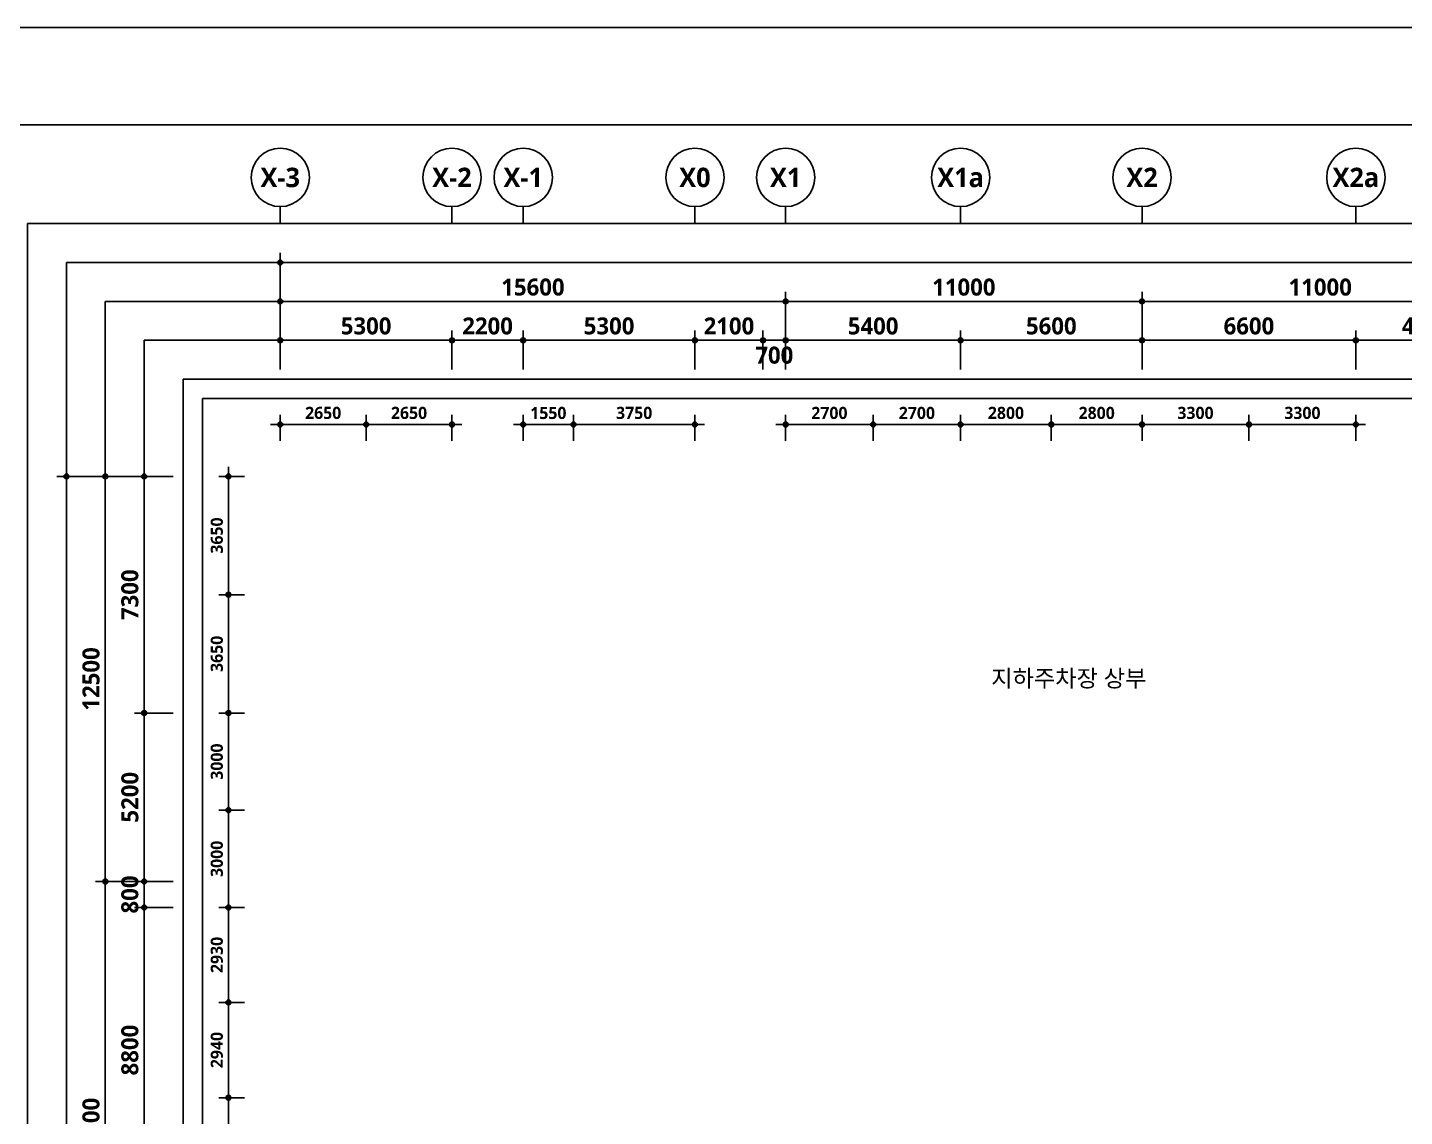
# Model space of a CAD drawing. Header units: millimetres. Extents: x -63924 to 190228206, y 0 to 456875599.
# Drawn here: x 6120 to 48620, y 218401 to 252000 of the extents above; entities that cross this region are included whole.
import ezdxf
from ezdxf.enums import TextEntityAlignment as Align

# ---------------------------------------------------------------- set-up
doc = ezdxf.new("R2010")
doc.units = ezdxf.units.MM
doc.header["$LTSCALE"] = 150
doc.header["$MEASUREMENT"] = 0
doc.header["$PDSIZE"] = -10
doc.layers.get('0').update_dxf_attribs({"linetype": 'CONTINUOUS'})
doc.layers.get('Defpoints').update_dxf_attribs({"color": 153, "linetype": 'CONTINUOUS'})
for name, color, linetype in [('A-ANNO-DIM', 4, 'CONTINUOUS'), ('A-ANNO-TEXT1', 7, 'CONTINUOUS'), ('A-ANNO-TEXT2', 3, 'CONTINUOUS'), ('A-ST-AXIS-BUB', 7, 'CONTINUOUS'), ('A-ST-AXIS-DIM', 7, 'CONTINUOUS')]:
    doc.layers.add(name, color=color, linetype=linetype)
for name, color, linetype, plot in [('Defpoint', 161, 'CONTINUOUS', False), ('G(그리드1)', 185, 'CONTINUOUS', False), ('G(그리드2)', 235, 'CONTINUOUS', False)]:
    doc.layers.add(name, color=color, linetype=linetype, plot=plot)
doc.styles.add('SH_대대리576', font='')
doc.styles.add('SH_진천_나눔', font='')
doc.styles.get('SH_대대리576').set_extended_font_data('NanumGothic', bold=True)
doc.styles.get('SH_진천_나눔').set_extended_font_data('NanumGothic', bold=True)
doc.dimstyles.new('SHP 300', dxfattribs={"dimscale": 150, "dimtxt": 3.5, "dimasz": 1, "dimexe": 2, "dimexo": 2, "dimgap": 1, "dimtad": 1, "dimdec": 0, "dimzin": 0, "dimdsep": 46, "dimtxsty": 'SH_대대리576', "dimblk": 'DIMDOT', "dimcen": 0.09, "dimclrt": 3, "dimadec": 0, "dimazin": 1, "dimtfac": 1, "dimtdec": 0, "dimtix": 1, "dimtmove": 2, "dimatfit": 0, "dimldrblk": 'DIMDOT', "dimfxl": 1, "dimtolj": 1, "dimtzin": 0, "dimarcsym": 0})
doc.dimstyles.new('SHP300내부', dxfattribs={"dimscale": 150, "dimtxt": 2.5, "dimasz": 1, "dimexe": 2, "dimexo": 2, "dimgap": 1, "dimtad": 1, "dimdec": 0, "dimzin": 0, "dimdsep": 46, "dimtxsty": 'SH_대대리576', "dimblk": 'DIMDOT', "dimcen": 0.09, "dimclrd": 256, "dimclre": 256, "dimclrt": 3, "dimadec": 0, "dimazin": 1, "dimtfac": 1, "dimtdec": 0, "dimtix": 1, "dimtmove": 2, "dimatfit": 0, "dimldrblk": 'DIMDOT', "dimfxl": 1, "dimtolj": 1, "dimtzin": 0, "dimlwd": -1, "dimlwe": -1, "dimarcsym": 0})

# ---------------------------------------------------------------- blocks, each defined once
blk = doc.blocks.new('DIMDOT')
at = {"color": 0}
blk.add_line((-2, 0), (2, 0), dxfattribs=at)
for radius in [0.5, 0.25]:
    blk.add_circle((0, 0), radius, dxfattribs=at)
blk = doc.blocks.new('*D537')
at = {"layer": 'A-ANNO-DIM', "transparency": 16777216}
for p, q in [((13920, 239250), (13920, 240050)), ((16420, 239750), (14070, 239750)), ((16570, 239250), (16570, 240050))]:
    blk.add_line(p, q, dxfattribs=at)
at = {"layer": 'Defpoints', "color": 0, "transparency": 16777216}
for p in [(13920, 239750), (13920, 238950), (16570, 238950)]:
    blk.add_point(p, dxfattribs=at)
at = {"layer": 'A-ANNO-DIM', "linetype": 'ByBlock', "transparency": 16777216, "xscale": 150, "yscale": 150, "zscale": 150, "rotation": 180}
blk.add_blockref('DIMDOT', (13920, 239750), dxfattribs=at)
at = {"layer": 'A-ANNO-DIM', "linetype": 'ByBlock', "transparency": 16777216, "xscale": 150, "yscale": 150, "zscale": 150}
blk.add_blockref('DIMDOT', (16570, 239750), dxfattribs=at)
at = {"layer": 'A-ANNO-DIM', "color": 3, "transparency": 16777216, "insert": (15245, 240107), "char_height": 375, "attachment_point": 5, "style": 'SH_대대리576'}
blk.add_mtext('\\A1;2650', dxfattribs=at)
blk = doc.blocks.new('*D538')
at = {"layer": 'A-ANNO-DIM', "transparency": 16777216}
for p, q in [((16570, 239250), (16570, 240050)), ((16720, 239750), (19070, 239750)), ((19220, 239250), (19220, 240050))]:
    blk.add_line(p, q, dxfattribs=at)
at = {"layer": 'Defpoints', "color": 0, "transparency": 16777216}
for p in [(19220, 239750), (16570, 238950), (19220, 238950)]:
    blk.add_point(p, dxfattribs=at)
at = {"layer": 'A-ANNO-DIM', "linetype": 'ByBlock', "transparency": 16777216, "xscale": 150, "yscale": 150, "zscale": 150, "rotation": 180}
blk.add_blockref('DIMDOT', (16570, 239750), dxfattribs=at)
at = {"layer": 'A-ANNO-DIM', "linetype": 'ByBlock', "transparency": 16777216, "xscale": 150, "yscale": 150, "zscale": 150}
blk.add_blockref('DIMDOT', (19220, 239750), dxfattribs=at)
at = {"layer": 'A-ANNO-DIM', "color": 3, "transparency": 16777216, "insert": (17895, 240107), "char_height": 375, "attachment_point": 5, "style": 'SH_대대리576'}
blk.add_mtext('\\A1;2650', dxfattribs=at)
blk = doc.blocks.new('*D539')
at = {"layer": 'A-ANNO-DIM', "transparency": 16777216}
for p, q in [((21420, 239250), (21420, 240050)), ((21570, 239750), (22820, 239750)), ((22970, 239250), (22970, 240050))]:
    blk.add_line(p, q, dxfattribs=at)
at = {"layer": 'Defpoints', "color": 0, "transparency": 16777216}
for p in [(22970, 239750), (21420, 238950), (22970, 238950)]:
    blk.add_point(p, dxfattribs=at)
at = {"layer": 'A-ANNO-DIM', "linetype": 'ByBlock', "transparency": 16777216, "xscale": 150, "yscale": 150, "zscale": 150, "rotation": 180}
blk.add_blockref('DIMDOT', (21420, 239750), dxfattribs=at)
at = {"layer": 'A-ANNO-DIM', "linetype": 'ByBlock', "transparency": 16777216, "xscale": 150, "yscale": 150, "zscale": 150}
blk.add_blockref('DIMDOT', (22970, 239750), dxfattribs=at)
at = {"layer": 'A-ANNO-DIM', "color": 3, "transparency": 16777216, "insert": (22195, 240106), "char_height": 375, "attachment_point": 5, "style": 'SH_대대리576'}
blk.add_mtext('\\A1;1550', dxfattribs=at)
blk = doc.blocks.new('*D540')
at = {"layer": 'A-ANNO-DIM', "transparency": 16777216}
for p, q in [((22970, 239250), (22970, 240050)), ((26570, 239750), (23120, 239750)), ((26720, 239250), (26720, 240050))]:
    blk.add_line(p, q, dxfattribs=at)
at = {"layer": 'Defpoints', "color": 0, "transparency": 16777216}
for p in [(22970, 239750), (22970, 238950), (26720, 238950)]:
    blk.add_point(p, dxfattribs=at)
at = {"layer": 'A-ANNO-DIM', "linetype": 'ByBlock', "transparency": 16777216, "xscale": 150, "yscale": 150, "zscale": 150, "rotation": 180}
blk.add_blockref('DIMDOT', (22970, 239750), dxfattribs=at)
at = {"layer": 'A-ANNO-DIM', "linetype": 'ByBlock', "transparency": 16777216, "xscale": 150, "yscale": 150, "zscale": 150}
blk.add_blockref('DIMDOT', (26720, 239750), dxfattribs=at)
at = {"layer": 'A-ANNO-DIM', "color": 3, "transparency": 16777216, "insert": (24845, 240107), "char_height": 375, "attachment_point": 5, "style": 'SH_대대리576'}
blk.add_mtext('\\A1;3750', dxfattribs=at)
blk = doc.blocks.new('*D541')
at = {"layer": 'A-ANNO-DIM', "transparency": 16777216}
for p, q in [((29520, 239250), (29520, 240050)), ((29670, 239750), (32070, 239750)), ((32220, 239250), (32220, 240050))]:
    blk.add_line(p, q, dxfattribs=at)
at = {"layer": 'Defpoints', "color": 0, "transparency": 16777216}
for p in [(32220, 239750), (29520, 238950), (32220, 238950)]:
    blk.add_point(p, dxfattribs=at)
at = {"layer": 'A-ANNO-DIM', "linetype": 'ByBlock', "transparency": 16777216, "xscale": 150, "yscale": 150, "zscale": 150, "rotation": 180}
blk.add_blockref('DIMDOT', (29520, 239750), dxfattribs=at)
at = {"layer": 'A-ANNO-DIM', "linetype": 'ByBlock', "transparency": 16777216, "xscale": 150, "yscale": 150, "zscale": 150}
blk.add_blockref('DIMDOT', (32220, 239750), dxfattribs=at)
at = {"layer": 'A-ANNO-DIM', "color": 3, "transparency": 16777216, "insert": (30870, 240106), "char_height": 375, "attachment_point": 5, "style": 'SH_대대리576'}
blk.add_mtext('\\A1;2700', dxfattribs=at)
blk = doc.blocks.new('*D542')
at = {"layer": 'A-ANNO-DIM', "transparency": 16777216}
for p, q in [((32220, 239250), (32220, 240050)), ((34770, 239750), (32370, 239750)), ((34920, 239250), (34920, 240050))]:
    blk.add_line(p, q, dxfattribs=at)
at = {"layer": 'Defpoints', "color": 0, "transparency": 16777216}
for p in [(32220, 239750), (32220, 238950), (34920, 238950)]:
    blk.add_point(p, dxfattribs=at)
at = {"layer": 'A-ANNO-DIM', "linetype": 'ByBlock', "transparency": 16777216, "xscale": 150, "yscale": 150, "zscale": 150, "rotation": 180}
blk.add_blockref('DIMDOT', (32220, 239750), dxfattribs=at)
at = {"layer": 'A-ANNO-DIM', "linetype": 'ByBlock', "transparency": 16777216, "xscale": 150, "yscale": 150, "zscale": 150}
blk.add_blockref('DIMDOT', (34920, 239750), dxfattribs=at)
at = {"layer": 'A-ANNO-DIM', "color": 3, "transparency": 16777216, "insert": (33570, 240106), "char_height": 375, "attachment_point": 5, "style": 'SH_대대리576'}
blk.add_mtext('\\A1;2700', dxfattribs=at)
blk = doc.blocks.new('*D543')
at = {"layer": 'A-ANNO-DIM', "transparency": 16777216}
for p, q in [((37720, 239250), (37720, 240050)), ((40370, 239750), (37870, 239750)), ((40520, 239250), (40520, 240050))]:
    blk.add_line(p, q, dxfattribs=at)
at = {"layer": 'Defpoints', "color": 0, "transparency": 16777216}
for p in [(37720, 239750), (37720, 238950), (40520, 238950)]:
    blk.add_point(p, dxfattribs=at)
at = {"layer": 'A-ANNO-DIM', "linetype": 'ByBlock', "transparency": 16777216, "xscale": 150, "yscale": 150, "zscale": 150, "rotation": 180}
blk.add_blockref('DIMDOT', (37720, 239750), dxfattribs=at)
at = {"layer": 'A-ANNO-DIM', "linetype": 'ByBlock', "transparency": 16777216, "xscale": 150, "yscale": 150, "zscale": 150}
blk.add_blockref('DIMDOT', (40520, 239750), dxfattribs=at)
at = {"layer": 'A-ANNO-DIM', "color": 3, "transparency": 16777216, "insert": (39120, 240107), "char_height": 375, "attachment_point": 5, "style": 'SH_대대리576'}
blk.add_mtext('\\A1;2800', dxfattribs=at)
blk = doc.blocks.new('*D544')
at = {"layer": 'A-ANNO-DIM', "transparency": 16777216}
for p, q in [((34920, 239250), (34920, 240050)), ((35070, 239750), (37570, 239750)), ((37720, 239250), (37720, 240050))]:
    blk.add_line(p, q, dxfattribs=at)
at = {"layer": 'Defpoints', "color": 0, "transparency": 16777216}
for p in [(37720, 239750), (34920, 238950), (37720, 238950)]:
    blk.add_point(p, dxfattribs=at)
at = {"layer": 'A-ANNO-DIM', "linetype": 'ByBlock', "transparency": 16777216, "xscale": 150, "yscale": 150, "zscale": 150, "rotation": 180}
blk.add_blockref('DIMDOT', (34920, 239750), dxfattribs=at)
at = {"layer": 'A-ANNO-DIM', "linetype": 'ByBlock', "transparency": 16777216, "xscale": 150, "yscale": 150, "zscale": 150}
blk.add_blockref('DIMDOT', (37720, 239750), dxfattribs=at)
at = {"layer": 'A-ANNO-DIM', "color": 3, "transparency": 16777216, "insert": (36320, 240107), "char_height": 375, "attachment_point": 5, "style": 'SH_대대리576'}
blk.add_mtext('\\A1;2800', dxfattribs=at)
blk = doc.blocks.new('*D545')
at = {"layer": 'A-ANNO-DIM', "transparency": 16777216}
for p, q in [((40520, 239250), (40520, 240050)), ((40670, 239750), (43670, 239750)), ((43820, 239250), (43820, 240050))]:
    blk.add_line(p, q, dxfattribs=at)
at = {"layer": 'Defpoints', "color": 0, "transparency": 16777216}
for p in [(43820, 239750), (40520, 238950), (43820, 238950)]:
    blk.add_point(p, dxfattribs=at)
at = {"layer": 'A-ANNO-DIM', "linetype": 'ByBlock', "transparency": 16777216, "xscale": 150, "yscale": 150, "zscale": 150, "rotation": 180}
blk.add_blockref('DIMDOT', (40520, 239750), dxfattribs=at)
at = {"layer": 'A-ANNO-DIM', "linetype": 'ByBlock', "transparency": 16777216, "xscale": 150, "yscale": 150, "zscale": 150}
blk.add_blockref('DIMDOT', (43820, 239750), dxfattribs=at)
at = {"layer": 'A-ANNO-DIM', "color": 3, "transparency": 16777216, "insert": (42170, 240107), "char_height": 375, "attachment_point": 5, "style": 'SH_대대리576'}
blk.add_mtext('\\A1;3300', dxfattribs=at)
blk = doc.blocks.new('*D546')
at = {"layer": 'A-ANNO-DIM', "transparency": 16777216}
for p, q in [((43820, 239250), (43820, 240050)), ((46970, 239750), (43970, 239750)), ((47120, 239250), (47120, 240050))]:
    blk.add_line(p, q, dxfattribs=at)
at = {"layer": 'Defpoints', "color": 0, "transparency": 16777216}
for p in [(43820, 239750), (43820, 238950), (47120, 238950)]:
    blk.add_point(p, dxfattribs=at)
at = {"layer": 'A-ANNO-DIM', "linetype": 'ByBlock', "transparency": 16777216, "xscale": 150, "yscale": 150, "zscale": 150, "rotation": 180}
blk.add_blockref('DIMDOT', (43820, 239750), dxfattribs=at)
at = {"layer": 'A-ANNO-DIM', "linetype": 'ByBlock', "transparency": 16777216, "xscale": 150, "yscale": 150, "zscale": 150}
blk.add_blockref('DIMDOT', (47120, 239750), dxfattribs=at)
at = {"layer": 'A-ANNO-DIM', "color": 3, "transparency": 16777216, "insert": (45470, 240107), "char_height": 375, "attachment_point": 5, "style": 'SH_대대리576'}
blk.add_mtext('\\A1;3300', dxfattribs=at)
blk = doc.blocks.new('*D549')
at = {"layer": 'A-ST-AXIS-DIM', "color": 0, "lineweight": -2, "transparency": 16777216}
for p, q in [((13920, 241450), (13920, 242650)), ((19070, 242350), (14070, 242350)), ((19220, 241450), (19220, 242650))]:
    blk.add_line(p, q, dxfattribs=at)
at = {"layer": 'Defpoints', "color": 0, "transparency": 16777216}
for p in [(13920, 242350), (13920, 241150), (19220, 241150)]:
    blk.add_point(p, dxfattribs=at)
at = {"layer": 'A-ST-AXIS-DIM', "color": 0, "linetype": 'ByBlock', "lineweight": -2, "transparency": 16777216, "xscale": 150, "yscale": 150, "zscale": 150, "rotation": 180}
blk.add_blockref('DIMDOT', (13920, 242350), dxfattribs=at)
at = {"layer": 'A-ST-AXIS-DIM', "color": 0, "linetype": 'ByBlock', "lineweight": -2, "transparency": 16777216, "xscale": 150, "yscale": 150, "zscale": 150}
blk.add_blockref('DIMDOT', (19220, 242350), dxfattribs=at)
at = {"layer": 'A-ST-AXIS-DIM', "color": 3, "transparency": 16777216, "insert": (16570, 242790), "char_height": 525, "attachment_point": 5, "style": 'SH_대대리576'}
blk.add_mtext('\\A1;5300', dxfattribs=at)
blk = doc.blocks.new('*D550')
at = {"layer": 'A-ST-AXIS-DIM', "color": 0, "lineweight": -2, "transparency": 16777216}
for p, q in [((21420, 241450), (21420, 242650)), ((21570, 242350), (26570, 242350)), ((26720, 241450), (26720, 242650))]:
    blk.add_line(p, q, dxfattribs=at)
at = {"layer": 'Defpoints', "color": 0, "transparency": 16777216}
for p in [(26720, 242350), (21420, 241150), (26720, 241150)]:
    blk.add_point(p, dxfattribs=at)
at = {"layer": 'A-ST-AXIS-DIM', "color": 0, "linetype": 'ByBlock', "lineweight": -2, "transparency": 16777216, "xscale": 150, "yscale": 150, "zscale": 150, "rotation": 180}
blk.add_blockref('DIMDOT', (21420, 242350), dxfattribs=at)
at = {"layer": 'A-ST-AXIS-DIM', "color": 0, "linetype": 'ByBlock', "lineweight": -2, "transparency": 16777216, "xscale": 150, "yscale": 150, "zscale": 150}
blk.add_blockref('DIMDOT', (26720, 242350), dxfattribs=at)
at = {"layer": 'A-ST-AXIS-DIM', "color": 3, "transparency": 16777216, "insert": (24070, 242790), "char_height": 525, "attachment_point": 5, "style": 'SH_대대리576'}
blk.add_mtext('\\A1;5300', dxfattribs=at)
blk = doc.blocks.new('*D551')
at = {"layer": 'A-ST-AXIS-DIM', "color": 0, "lineweight": -2, "transparency": 16777216}
for p, q in [((26720, 241450), (26720, 242650)), ((28670, 242350), (26870, 242350)), ((28820, 241450), (28820, 242650))]:
    blk.add_line(p, q, dxfattribs=at)
at = {"layer": 'Defpoints', "color": 0, "transparency": 16777216}
for p in [(26720, 242350), (26720, 241150), (28820, 241150)]:
    blk.add_point(p, dxfattribs=at)
at = {"layer": 'A-ST-AXIS-DIM', "color": 0, "linetype": 'ByBlock', "lineweight": -2, "transparency": 16777216, "xscale": 150, "yscale": 150, "zscale": 150, "rotation": 180}
blk.add_blockref('DIMDOT', (26720, 242350), dxfattribs=at)
at = {"layer": 'A-ST-AXIS-DIM', "color": 0, "linetype": 'ByBlock', "lineweight": -2, "transparency": 16777216, "xscale": 150, "yscale": 150, "zscale": 150}
blk.add_blockref('DIMDOT', (28820, 242350), dxfattribs=at)
at = {"layer": 'A-ST-AXIS-DIM', "color": 3, "transparency": 16777216, "insert": (27770, 242789), "char_height": 525, "attachment_point": 5, "style": 'SH_대대리576'}
blk.add_mtext('\\A1;2100', dxfattribs=at)
blk = doc.blocks.new('A-ST-AXIS-BUB-1')
at = {"layer": 'A-ST-AXIS-BUB'}
blk.add_line((0, 350), (0, 0), dxfattribs=at)
blk.add_circle((0, 950), 600, dxfattribs=at)
blk = doc.blocks.new('*D552')
at = {"layer": 'A-ST-AXIS-DIM', "color": 0, "lineweight": -2, "transparency": 16777216}
for p, q in [((13920, 241450), (13920, 243850)), ((29370, 243550), (14070, 243550)), ((29520, 241450), (29520, 243850))]:
    blk.add_line(p, q, dxfattribs=at)
at = {"layer": 'Defpoints', "color": 0, "transparency": 16777216}
for p in [(13920, 243550), (13920, 241150), (29520, 241150)]:
    blk.add_point(p, dxfattribs=at)
at = {"layer": 'A-ST-AXIS-DIM', "color": 0, "linetype": 'ByBlock', "lineweight": -2, "transparency": 16777216, "xscale": 150, "yscale": 150, "zscale": 150, "rotation": 180}
blk.add_blockref('DIMDOT', (13920, 243550), dxfattribs=at)
at = {"layer": 'A-ST-AXIS-DIM', "color": 0, "linetype": 'ByBlock', "lineweight": -2, "transparency": 16777216, "xscale": 150, "yscale": 150, "zscale": 150}
blk.add_blockref('DIMDOT', (29520, 243550), dxfattribs=at)
at = {"layer": 'A-ST-AXIS-DIM', "color": 3, "transparency": 16777216, "insert": (21720, 243990), "char_height": 525, "attachment_point": 5, "style": 'SH_대대리576'}
blk.add_mtext('\\A1;15600', dxfattribs=at)
blk = doc.blocks.new('*D553')
at = {"layer": 'A-ST-AXIS-DIM', "color": 0, "lineweight": -2, "transparency": 16777216}
for p, q in [((29520, 241450), (29520, 243850)), ((40370, 243550), (29670, 243550)), ((40520, 241450), (40520, 243850))]:
    blk.add_line(p, q, dxfattribs=at)
at = {"layer": 'Defpoints', "color": 0, "transparency": 16777216}
for p in [(29520, 243550), (29520, 241150), (40520, 241150)]:
    blk.add_point(p, dxfattribs=at)
at = {"layer": 'A-ST-AXIS-DIM', "color": 0, "linetype": 'ByBlock', "lineweight": -2, "transparency": 16777216, "xscale": 150, "yscale": 150, "zscale": 150, "rotation": 180}
blk.add_blockref('DIMDOT', (29520, 243550), dxfattribs=at)
at = {"layer": 'A-ST-AXIS-DIM', "color": 0, "linetype": 'ByBlock', "lineweight": -2, "transparency": 16777216, "xscale": 150, "yscale": 150, "zscale": 150}
blk.add_blockref('DIMDOT', (40520, 243550), dxfattribs=at)
at = {"layer": 'A-ST-AXIS-DIM', "color": 3, "transparency": 16777216, "insert": (35020, 243988), "char_height": 525, "attachment_point": 5, "style": 'SH_대대리576'}
blk.add_mtext('\\A1;11000', dxfattribs=at)
blk = doc.blocks.new('*D554')
at = {"layer": 'A-ST-AXIS-DIM', "color": 0, "lineweight": -2, "transparency": 16777216}
for p, q in [((40520, 241450), (40520, 243850)), ((40670, 243550), (51370, 243550)), ((51520, 241450), (51520, 243850))]:
    blk.add_line(p, q, dxfattribs=at)
at = {"layer": 'Defpoints', "color": 0, "transparency": 16777216}
for p in [(51520, 243550), (40520, 241150), (51520, 241150)]:
    blk.add_point(p, dxfattribs=at)
at = {"layer": 'A-ST-AXIS-DIM', "color": 0, "linetype": 'ByBlock', "lineweight": -2, "transparency": 16777216, "xscale": 150, "yscale": 150, "zscale": 150, "rotation": 180}
blk.add_blockref('DIMDOT', (40520, 243550), dxfattribs=at)
at = {"layer": 'A-ST-AXIS-DIM', "color": 0, "linetype": 'ByBlock', "lineweight": -2, "transparency": 16777216, "xscale": 150, "yscale": 150, "zscale": 150}
blk.add_blockref('DIMDOT', (51520, 243550), dxfattribs=at)
at = {"layer": 'A-ST-AXIS-DIM', "color": 3, "transparency": 16777216, "insert": (46020, 243988), "char_height": 525, "attachment_point": 5, "style": 'SH_대대리576'}
blk.add_mtext('\\A1;11000', dxfattribs=at)
blk = doc.blocks.new('*D562')
at = {"layer": 'A-ST-AXIS-DIM', "color": 0, "lineweight": -2, "transparency": 16777216}
for p, q in [((10620, 225650), (8220, 225650)), ((8520, 210500), (8520, 225500)), ((10620, 210350), (8220, 210350))]:
    blk.add_line(p, q, dxfattribs=at)
at = {"layer": 'Defpoints', "color": 0, "transparency": 16777216}
for p in [(8520, 225650), (10920, 225650), (10920, 210350)]:
    blk.add_point(p, dxfattribs=at)
at = {"layer": 'A-ST-AXIS-DIM', "color": 0, "linetype": 'ByBlock', "lineweight": -2, "transparency": 16777216, "xscale": 150, "yscale": 150, "zscale": 150}
for p, rotation in [((8520, 225650), 90.00000000000001), ((8520, 210350), 270)]:
    blk.add_blockref('DIMDOT', p, dxfattribs=dict(at, rotation=rotation))
at = {"layer": 'A-ST-AXIS-DIM', "color": 3, "transparency": 16777216, "insert": (8080, 218000), "char_height": 525, "attachment_point": 5, "rotation": 90, "style": 'SH_대대리576'}
blk.add_mtext('\\A1;15300', dxfattribs=at)
blk = doc.blocks.new('*D563')
at = {"layer": 'A-ST-AXIS-DIM', "color": 0, "lineweight": -2, "transparency": 16777216}
for p, q in [((10620, 238150), (8220, 238150)), ((8520, 238000), (8520, 225800)), ((10620, 225650), (8220, 225650))]:
    blk.add_line(p, q, dxfattribs=at)
at = {"layer": 'Defpoints', "color": 0, "transparency": 16777216}
for p in [(10920, 238150), (8520, 225650), (10920, 225650)]:
    blk.add_point(p, dxfattribs=at)
at = {"layer": 'A-ST-AXIS-DIM', "color": 0, "linetype": 'ByBlock', "lineweight": -2, "transparency": 16777216, "xscale": 150, "yscale": 150, "zscale": 150}
for p, rotation in [((8520, 238150), 90), ((8520, 225650), 270)]:
    blk.add_blockref('DIMDOT', p, dxfattribs=dict(at, rotation=rotation))
at = {"layer": 'A-ST-AXIS-DIM', "color": 3, "transparency": 16777216, "insert": (8081, 231900), "char_height": 525, "attachment_point": 5, "rotation": 90, "style": 'SH_대대리576'}
blk.add_mtext('\\A1;12500', dxfattribs=at)
blk = doc.blocks.new('*D564')
at = {"layer": 'A-ST-AXIS-DIM', "color": 0, "lineweight": -2, "transparency": 16777216}
for p, q in [((10620, 238150), (7020, 238150)), ((7320, 238000), (7320, 153500)), ((10620, 153350), (7020, 153350))]:
    blk.add_line(p, q, dxfattribs=at)
at = {"layer": 'Defpoints', "color": 0, "transparency": 16777216}
for p in [(10920, 238150), (7320, 153350), (10920, 153350)]:
    blk.add_point(p, dxfattribs=at)
at = {"layer": 'A-ST-AXIS-DIM', "color": 0, "linetype": 'ByBlock', "lineweight": -2, "transparency": 16777216, "xscale": 150, "yscale": 150, "zscale": 150}
for p, rotation in [((7320, 238150), 90), ((7320, 153350), 270)]:
    blk.add_blockref('DIMDOT', p, dxfattribs=dict(at, rotation=rotation))
at = {"layer": 'A-ST-AXIS-DIM', "color": 3, "transparency": 16777216, "insert": (6880, 195750), "char_height": 525, "attachment_point": 5, "rotation": 90, "style": 'SH_대대리576'}
blk.add_mtext('\\A1;84800', dxfattribs=at)
blk = doc.blocks.new('*D578')
at = {"layer": 'A-ST-AXIS-DIM', "color": 0, "lineweight": -2, "transparency": 16777216}
for p, q in [((19220, 241450), (19220, 242650)), ((21270, 242350), (19370, 242350)), ((21420, 241450), (21420, 242650))]:
    blk.add_line(p, q, dxfattribs=at)
at = {"layer": 'Defpoints', "color": 0, "transparency": 16777216}
for p in [(19220, 242350), (19220, 241150), (21420, 241150)]:
    blk.add_point(p, dxfattribs=at)
at = {"layer": 'A-ST-AXIS-DIM', "color": 0, "linetype": 'ByBlock', "lineweight": -2, "transparency": 16777216, "xscale": 150, "yscale": 150, "zscale": 150, "rotation": 180}
blk.add_blockref('DIMDOT', (19220, 242350), dxfattribs=at)
at = {"layer": 'A-ST-AXIS-DIM', "color": 0, "linetype": 'ByBlock', "lineweight": -2, "transparency": 16777216, "xscale": 150, "yscale": 150, "zscale": 150}
blk.add_blockref('DIMDOT', (21420, 242350), dxfattribs=at)
at = {"layer": 'A-ST-AXIS-DIM', "color": 3, "transparency": 16777216, "insert": (20320, 242789), "char_height": 525, "attachment_point": 5, "style": 'SH_대대리576'}
blk.add_mtext('\\A1;2200', dxfattribs=at)
blk = doc.blocks.new('*D609')
at = {"layer": 'A-ST-AXIS-DIM', "color": 0, "lineweight": -2, "transparency": 16777216}
for p, q in [((28820, 241450), (28820, 242650)), ((28970, 242350), (29370, 242350)), ((29520, 241450), (29520, 242650))]:
    blk.add_line(p, q, dxfattribs=at)
at = {"layer": 'Defpoints', "color": 0, "transparency": 16777216}
for p in [(29520, 242350), (28820, 241150), (29520, 241150)]:
    blk.add_point(p, dxfattribs=at)
at = {"layer": 'A-ST-AXIS-DIM', "color": 0, "linetype": 'ByBlock', "lineweight": -2, "transparency": 16777216, "xscale": 150, "yscale": 150, "zscale": 150, "rotation": 180}
blk.add_blockref('DIMDOT', (28820, 242350), dxfattribs=at)
at = {"layer": 'A-ST-AXIS-DIM', "color": 0, "linetype": 'ByBlock', "lineweight": -2, "transparency": 16777216, "xscale": 150, "yscale": 150, "zscale": 150}
blk.add_blockref('DIMDOT', (29520, 242350), dxfattribs=at)
at = {"layer": 'A-ST-AXIS-DIM', "color": 3, "transparency": 16777216, "insert": (29170, 241888), "char_height": 525, "attachment_point": 5, "style": 'SH_대대리576'}
blk.add_mtext('\\A1;700', dxfattribs=at)
blk = doc.blocks.new('*D610')
at = {"layer": 'A-ST-AXIS-DIM', "color": 0, "lineweight": -2, "transparency": 16777216}
for p, q in [((29520, 241450), (29520, 242650)), ((34770, 242350), (29670, 242350)), ((34920, 241450), (34920, 242650))]:
    blk.add_line(p, q, dxfattribs=at)
at = {"layer": 'Defpoints', "color": 0, "transparency": 16777216}
for p in [(29520, 242350), (29520, 241150), (34920, 241150)]:
    blk.add_point(p, dxfattribs=at)
at = {"layer": 'A-ST-AXIS-DIM', "color": 0, "linetype": 'ByBlock', "lineweight": -2, "transparency": 16777216, "xscale": 150, "yscale": 150, "zscale": 150, "rotation": 180}
blk.add_blockref('DIMDOT', (29520, 242350), dxfattribs=at)
at = {"layer": 'A-ST-AXIS-DIM', "color": 0, "linetype": 'ByBlock', "lineweight": -2, "transparency": 16777216, "xscale": 150, "yscale": 150, "zscale": 150}
blk.add_blockref('DIMDOT', (34920, 242350), dxfattribs=at)
at = {"layer": 'A-ST-AXIS-DIM', "color": 3, "transparency": 16777216, "insert": (32220, 242789), "char_height": 525, "attachment_point": 5, "style": 'SH_대대리576'}
blk.add_mtext('\\A1;5400', dxfattribs=at)
blk = doc.blocks.new('*D611')
at = {"layer": 'A-ST-AXIS-DIM', "color": 0, "lineweight": -2, "transparency": 16777216}
for p, q in [((34920, 241450), (34920, 242650)), ((35070, 242350), (40370, 242350)), ((40520, 241450), (40520, 242650))]:
    blk.add_line(p, q, dxfattribs=at)
at = {"layer": 'Defpoints', "color": 0, "transparency": 16777216}
for p in [(40520, 242350), (34920, 241150), (40520, 241150)]:
    blk.add_point(p, dxfattribs=at)
at = {"layer": 'A-ST-AXIS-DIM', "color": 0, "linetype": 'ByBlock', "lineweight": -2, "transparency": 16777216, "xscale": 150, "yscale": 150, "zscale": 150, "rotation": 180}
blk.add_blockref('DIMDOT', (34920, 242350), dxfattribs=at)
at = {"layer": 'A-ST-AXIS-DIM', "color": 0, "linetype": 'ByBlock', "lineweight": -2, "transparency": 16777216, "xscale": 150, "yscale": 150, "zscale": 150}
blk.add_blockref('DIMDOT', (40520, 242350), dxfattribs=at)
at = {"layer": 'A-ST-AXIS-DIM', "color": 3, "transparency": 16777216, "insert": (37720, 242790), "char_height": 525, "attachment_point": 5, "style": 'SH_대대리576'}
blk.add_mtext('\\A1;5600', dxfattribs=at)
blk = doc.blocks.new('*D612')
at = {"layer": 'A-ST-AXIS-DIM', "color": 0, "lineweight": -2, "transparency": 16777216}
for p, q in [((40520, 241450), (40520, 242650)), ((46970, 242350), (40670, 242350)), ((47120, 241450), (47120, 242650))]:
    blk.add_line(p, q, dxfattribs=at)
at = {"layer": 'Defpoints', "color": 0, "transparency": 16777216}
for p in [(40520, 242350), (40520, 241150), (47120, 241150)]:
    blk.add_point(p, dxfattribs=at)
at = {"layer": 'A-ST-AXIS-DIM', "color": 0, "linetype": 'ByBlock', "lineweight": -2, "transparency": 16777216, "xscale": 150, "yscale": 150, "zscale": 150, "rotation": 180}
blk.add_blockref('DIMDOT', (40520, 242350), dxfattribs=at)
at = {"layer": 'A-ST-AXIS-DIM', "color": 0, "linetype": 'ByBlock', "lineweight": -2, "transparency": 16777216, "xscale": 150, "yscale": 150, "zscale": 150}
blk.add_blockref('DIMDOT', (47120, 242350), dxfattribs=at)
at = {"layer": 'A-ST-AXIS-DIM', "color": 3, "transparency": 16777216, "insert": (43820, 242790), "char_height": 525, "attachment_point": 5, "style": 'SH_대대리576'}
blk.add_mtext('\\A1;6600', dxfattribs=at)
blk = doc.blocks.new('*D613')
at = {"layer": 'A-ST-AXIS-DIM', "color": 0, "lineweight": -2, "transparency": 16777216}
for p, q in [((47120, 241450), (47120, 242650)), ((47270, 242350), (51370, 242350)), ((51520, 241450), (51520, 242650))]:
    blk.add_line(p, q, dxfattribs=at)
at = {"layer": 'Defpoints', "color": 0, "transparency": 16777216}
for p in [(51520, 242350), (47120, 241150), (51520, 241150)]:
    blk.add_point(p, dxfattribs=at)
at = {"layer": 'A-ST-AXIS-DIM', "color": 0, "linetype": 'ByBlock', "lineweight": -2, "transparency": 16777216, "xscale": 150, "yscale": 150, "zscale": 150, "rotation": 180}
blk.add_blockref('DIMDOT', (47120, 242350), dxfattribs=at)
at = {"layer": 'A-ST-AXIS-DIM', "color": 0, "linetype": 'ByBlock', "lineweight": -2, "transparency": 16777216, "xscale": 150, "yscale": 150, "zscale": 150}
blk.add_blockref('DIMDOT', (51520, 242350), dxfattribs=at)
at = {"layer": 'A-ST-AXIS-DIM', "color": 3, "transparency": 16777216, "insert": (49320, 242788), "char_height": 525, "attachment_point": 5, "style": 'SH_대대리576'}
blk.add_mtext('\\A1;4400', dxfattribs=at)
blk = doc.blocks.new('*D622')
at = {"layer": 'A-ST-AXIS-DIM', "color": 0, "lineweight": -2, "transparency": 16777216}
for p, q in [((10620, 224850), (9420, 224850)), ((9720, 216200), (9720, 224700)), ((10620, 216050), (9420, 216050))]:
    blk.add_line(p, q, dxfattribs=at)
at = {"layer": 'Defpoints', "color": 0, "transparency": 16777216}
for p in [(9720, 224850), (10920, 224850), (10920, 216050)]:
    blk.add_point(p, dxfattribs=at)
at = {"layer": 'A-ST-AXIS-DIM', "color": 0, "linetype": 'ByBlock', "lineweight": -2, "transparency": 16777216, "xscale": 150, "yscale": 150, "zscale": 150}
for p, rotation in [((9720, 224850), 90), ((9720, 216050), 270)]:
    blk.add_blockref('DIMDOT', p, dxfattribs=dict(at, rotation=rotation))
at = {"layer": 'A-ST-AXIS-DIM', "color": 3, "transparency": 16777216, "insert": (9280, 220450), "char_height": 525, "attachment_point": 5, "rotation": 90, "style": 'SH_대대리576'}
blk.add_mtext('\\A1;8800', dxfattribs=at)
blk = doc.blocks.new('*D623')
at = {"layer": 'A-ST-AXIS-DIM', "color": 0, "lineweight": -2, "transparency": 16777216}
for p, q in [((9720, 225800), (9720, 225950)), ((10620, 225650), (9420, 225650)), ((9720, 225650), (9720, 224850)), ((10620, 224850), (9420, 224850)), ((9720, 224700), (9720, 224550))]:
    blk.add_line(p, q, dxfattribs=at)
at = {"layer": 'Defpoints', "color": 0, "transparency": 16777216}
for p in [(10920, 225650), (9720, 224850), (10920, 224850)]:
    blk.add_point(p, dxfattribs=at)
at = {"layer": 'A-ST-AXIS-DIM', "color": 0, "linetype": 'ByBlock', "lineweight": -2, "transparency": 16777216, "xscale": 150, "yscale": 150, "zscale": 150}
for p, rotation in [((9720, 225650), 270), ((9720, 224850), 90)]:
    blk.add_blockref('DIMDOT', p, dxfattribs=dict(at, rotation=rotation))
at = {"layer": 'A-ST-AXIS-DIM', "color": 3, "transparency": 16777216, "insert": (9280, 225250), "char_height": 525, "attachment_point": 5, "rotation": 90, "style": 'SH_대대리576'}
blk.add_mtext('\\A1;800', dxfattribs=at)
blk = doc.blocks.new('*D624')
at = {"layer": 'A-ST-AXIS-DIM', "color": 0, "lineweight": -2, "transparency": 16777216}
for p, q in [((10620, 230850), (9420, 230850)), ((9720, 225800), (9720, 230700)), ((10620, 225650), (9420, 225650))]:
    blk.add_line(p, q, dxfattribs=at)
at = {"layer": 'Defpoints', "color": 0, "transparency": 16777216}
for p in [(9720, 230850), (10920, 230850), (10920, 225650)]:
    blk.add_point(p, dxfattribs=at)
at = {"layer": 'A-ST-AXIS-DIM', "color": 0, "linetype": 'ByBlock', "lineweight": -2, "transparency": 16777216, "xscale": 150, "yscale": 150, "zscale": 150}
for p, rotation in [((9720, 230850), 90), ((9720, 225650), 270)]:
    blk.add_blockref('DIMDOT', p, dxfattribs=dict(at, rotation=rotation))
at = {"layer": 'A-ST-AXIS-DIM', "color": 3, "transparency": 16777216, "insert": (9281, 228250), "char_height": 525, "attachment_point": 5, "rotation": 90, "style": 'SH_대대리576'}
blk.add_mtext('\\A1;5200', dxfattribs=at)
blk = doc.blocks.new('*D625')
at = {"layer": 'A-ST-AXIS-DIM', "color": 0, "lineweight": -2, "transparency": 16777216}
for p, q in [((10620, 238150), (9420, 238150)), ((9720, 238000), (9720, 231000)), ((10620, 230850), (9420, 230850))]:
    blk.add_line(p, q, dxfattribs=at)
at = {"layer": 'Defpoints', "color": 0, "transparency": 16777216}
for p in [(10920, 238150), (9720, 230850), (10920, 230850)]:
    blk.add_point(p, dxfattribs=at)
at = {"layer": 'A-ST-AXIS-DIM', "color": 0, "linetype": 'ByBlock', "lineweight": -2, "transparency": 16777216, "xscale": 150, "yscale": 150, "zscale": 150}
for p, rotation in [((9720, 238150), 90), ((9720, 230850), 270)]:
    blk.add_blockref('DIMDOT', p, dxfattribs=dict(at, rotation=rotation))
at = {"layer": 'A-ST-AXIS-DIM', "color": 3, "transparency": 16777216, "insert": (9280, 234500), "char_height": 525, "attachment_point": 5, "rotation": 90, "style": 'SH_대대리576'}
blk.add_mtext('\\A1;7300', dxfattribs=at)
blk = doc.blocks.new('*D654')
at = {"layer": 'A-ANNO-DIM', "transparency": 16777216}
for p, q in [((12820, 218980), (12020, 218980)), ((12320, 216200), (12320, 218830)), ((12820, 216050), (12020, 216050))]:
    blk.add_line(p, q, dxfattribs=at)
at = {"layer": 'Defpoints', "color": 0, "transparency": 16777216}
for p in [(12320, 218980), (13120, 218980), (13120, 216050)]:
    blk.add_point(p, dxfattribs=at)
at = {"layer": 'A-ANNO-DIM', "linetype": 'ByBlock', "transparency": 16777216, "xscale": 150, "yscale": 150, "zscale": 150}
for p, rotation in [((12320, 218980), 90.00000000000004), ((12320, 216050), 270.0000000000001)]:
    blk.add_blockref('DIMDOT', p, dxfattribs=dict(at, rotation=rotation))
at = {"layer": 'A-ANNO-DIM', "color": 3, "transparency": 16777216, "insert": (11963, 217515), "char_height": 375, "attachment_point": 5, "rotation": 90, "style": 'SH_대대리576'}
blk.add_mtext('\\A1;2930', dxfattribs=at)
blk = doc.blocks.new('*D655')
at = {"layer": 'A-ANNO-DIM', "transparency": 16777216}
for p, q in [((12820, 221920), (12020, 221920)), ((12320, 221770), (12320, 219130)), ((12820, 218980), (12020, 218980))]:
    blk.add_line(p, q, dxfattribs=at)
at = {"layer": 'Defpoints', "color": 0, "transparency": 16777216}
for p in [(13120, 221920), (12320, 218980), (13120, 218980)]:
    blk.add_point(p, dxfattribs=at)
at = {"layer": 'A-ANNO-DIM', "linetype": 'ByBlock', "transparency": 16777216, "xscale": 150, "yscale": 150, "zscale": 150}
for p, rotation in [((12320, 221920), 89.99999999999997), ((12320, 218980), 269.9999999999999)]:
    blk.add_blockref('DIMDOT', p, dxfattribs=dict(at, rotation=rotation))
at = {"layer": 'A-ANNO-DIM', "color": 3, "transparency": 16777216, "insert": (11963, 220450), "char_height": 375, "attachment_point": 5, "rotation": 90, "style": 'SH_대대리576'}
blk.add_mtext('\\A1;2940', dxfattribs=at)
blk = doc.blocks.new('*D656')
at = {"layer": 'A-ANNO-DIM', "transparency": 16777216}
for p, q in [((12820, 224850), (12020, 224850)), ((12320, 222070), (12320, 224700)), ((12820, 221920), (12020, 221920))]:
    blk.add_line(p, q, dxfattribs=at)
at = {"layer": 'Defpoints', "color": 0, "transparency": 16777216}
for p in [(12320, 224850), (13120, 224850), (13120, 221920)]:
    blk.add_point(p, dxfattribs=at)
at = {"layer": 'A-ANNO-DIM', "linetype": 'ByBlock', "transparency": 16777216, "xscale": 150, "yscale": 150, "zscale": 150}
for p, rotation in [((12320, 224850), 90.00000000000004), ((12320, 221920), 270.0000000000001)]:
    blk.add_blockref('DIMDOT', p, dxfattribs=dict(at, rotation=rotation))
at = {"layer": 'A-ANNO-DIM', "color": 3, "transparency": 16777216, "insert": (11963, 223385), "char_height": 375, "attachment_point": 5, "rotation": 90, "style": 'SH_대대리576'}
blk.add_mtext('\\A1;2930', dxfattribs=at)
blk = doc.blocks.new('*D1641')
at = {"layer": 'A-ANNO-DIM', "transparency": 16777216}
for p, q in [((12820, 227850), (12020, 227850)), ((12320, 227700), (12320, 225000)), ((12820, 224850), (12020, 224850))]:
    blk.add_line(p, q, dxfattribs=at)
at = {"layer": 'Defpoints', "color": 0, "transparency": 16777216}
for p in [(13120, 227850), (12320, 224850), (13120, 224850)]:
    blk.add_point(p, dxfattribs=at)
at = {"layer": 'A-ANNO-DIM', "linetype": 'ByBlock', "transparency": 16777216, "xscale": 150, "yscale": 150, "zscale": 150}
for p, rotation in [((12320, 227850), 89.99999999999997), ((12320, 224850), 269.9999999999999)]:
    blk.add_blockref('DIMDOT', p, dxfattribs=dict(at, rotation=rotation))
at = {"layer": 'A-ANNO-DIM', "color": 3, "transparency": 16777216, "insert": (11963, 226350), "char_height": 375, "attachment_point": 5, "rotation": 90, "style": 'SH_대대리576'}
blk.add_mtext('\\A1;3000', dxfattribs=at)
blk = doc.blocks.new('*D1642')
at = {"layer": 'A-ANNO-DIM', "transparency": 16777216}
for p, q in [((12820, 230850), (12020, 230850)), ((12320, 228000), (12320, 230700)), ((12820, 227850), (12020, 227850))]:
    blk.add_line(p, q, dxfattribs=at)
at = {"layer": 'Defpoints', "color": 0, "transparency": 16777216}
for p in [(12320, 230850), (13120, 230850), (13120, 227850)]:
    blk.add_point(p, dxfattribs=at)
at = {"layer": 'A-ANNO-DIM', "linetype": 'ByBlock', "transparency": 16777216, "xscale": 150, "yscale": 150, "zscale": 150}
for p, rotation in [((12320, 230850), 90.00000000000004), ((12320, 227850), 270)]:
    blk.add_blockref('DIMDOT', p, dxfattribs=dict(at, rotation=rotation))
at = {"layer": 'A-ANNO-DIM', "color": 3, "transparency": 16777216, "insert": (11963, 229350), "char_height": 375, "attachment_point": 5, "rotation": 90, "style": 'SH_대대리576'}
blk.add_mtext('\\A1;3000', dxfattribs=at)
blk = doc.blocks.new('*D1643')
at = {"layer": 'A-ANNO-DIM', "transparency": 16777216}
for p, q in [((12820, 234500), (12020, 234500)), ((12320, 234350), (12320, 231000)), ((12820, 230850), (12020, 230850))]:
    blk.add_line(p, q, dxfattribs=at)
at = {"layer": 'Defpoints', "color": 0, "transparency": 16777216}
for p in [(13120, 234500), (12320, 230850), (13120, 230850)]:
    blk.add_point(p, dxfattribs=at)
at = {"layer": 'A-ANNO-DIM', "linetype": 'ByBlock', "transparency": 16777216, "xscale": 150, "yscale": 150, "zscale": 150}
for p, rotation in [((12320, 234500), 89.99999999999997), ((12320, 230850), 269.9999999999999)]:
    blk.add_blockref('DIMDOT', p, dxfattribs=dict(at, rotation=rotation))
at = {"layer": 'A-ANNO-DIM', "color": 3, "transparency": 16777216, "insert": (11963, 232675), "char_height": 375, "attachment_point": 5, "rotation": 90, "style": 'SH_대대리576'}
blk.add_mtext('\\A1;3650', dxfattribs=at)
blk = doc.blocks.new('*D1644')
at = {"layer": 'A-ANNO-DIM', "transparency": 16777216}
for p, q in [((12820, 238150), (12020, 238150)), ((12320, 234650), (12320, 238000)), ((12820, 234500), (12020, 234500))]:
    blk.add_line(p, q, dxfattribs=at)
at = {"layer": 'Defpoints', "color": 0, "transparency": 16777216}
for p in [(12320, 238150), (13120, 238150), (13120, 234500)]:
    blk.add_point(p, dxfattribs=at)
at = {"layer": 'A-ANNO-DIM', "linetype": 'ByBlock', "transparency": 16777216, "xscale": 150, "yscale": 150, "zscale": 150}
for p, rotation in [((12320, 238150), 90.00000000000004), ((12320, 234500), 270)]:
    blk.add_blockref('DIMDOT', p, dxfattribs=dict(at, rotation=rotation))
at = {"layer": 'A-ANNO-DIM', "color": 3, "transparency": 16777216, "insert": (11963, 236325), "char_height": 375, "attachment_point": 5, "rotation": 90, "style": 'SH_대대리576'}
blk.add_mtext('\\A1;3650', dxfattribs=at)

msp = doc.modelspace()

# ---------------------------------------------------------------- linework, layer by layer
at = {"layer": 'A-ST-AXIS-DIM'}
for p, q in [((13920, 241450), (13920, 245050)), ((81314.3, 244750), (14070, 244750))]:
    msp.add_line(p, q, dxfattribs=at)
at = {"layer": 'Defpoint'}
for points in [[(0, 126000), (89100, 126000), (89100, 252000), (0, 252000)], [(3000, 249000), (86100, 249000), (86100, 142500), (3000, 142500)]]:
    msp.add_lwpolyline(points, close=True, dxfattribs=at)
at = {"layer": 'G(그리드1)'}
for points in [[(6120, 245950), (84920, 245950), (84920, 144550), (6120, 144550)], [(7320, 244750), (83720, 244750), (83720, 146750), (7320, 146750)], [(8520, 243550), (82520, 243550), (82520, 147950), (8520, 147950)], [(9720, 242350), (81320, 242350), (81320, 149150), (9720, 149150)], [(10920, 241150), (80120, 241150), (80120, 150350), (10920, 150350)]]:
    msp.add_lwpolyline(points, close=True, dxfattribs=at)
at = {"layer": 'G(그리드2)'}
msp.add_lwpolyline([(11520, 240550), (79520, 240550), (79520, 150950), (11520, 150950)], close=True, dxfattribs=at)
msp.add_lwpolyline([(11520, 240550), (79520, 240550), (79520, 150950), (11520, 150950)], close=True, dxfattribs=at)

# ---------------------------------------------------------------- block references
at = {"layer": 'A-ST-AXIS-BUB', "xscale": 1.5, "yscale": 1.5, "zscale": 1.5}
for p in [(13920, 245950), (19220, 245950), (21420, 245950), (26720, 245950), (29520, 245950), (34920, 245950), (40520, 245950), (47120, 245950)]:
    msp.add_blockref('A-ST-AXIS-BUB-1', p, dxfattribs=at)
at = {"layer": 'A-ST-AXIS-DIM', "xscale": 150, "yscale": 150, "zscale": 150, "rotation": 180}
msp.add_blockref('DIMDOT', (13920, 244750), dxfattribs=at)

# ---------------------------------------------------------------- texts
at = {"layer": 'A-ANNO-TEXT1', "style": 'SH_대대리576'}
for s, p in [('X-3', (13920, 247375)), ('X-2', (19220, 247375)), ('X-1', (21420, 247375)), ('X0', (26720, 247375)), ('X1', (29520, 247375)), ('X1a', (34920, 247375)), ('X2', (40520, 247375)), ('X2a', (47120, 247375))]:
    msp.add_text(s, height=600, dxfattribs=at).set_placement(p, align=Align.MIDDLE_CENTER)
at = {"layer": 'A-ANNO-TEXT2', "style": 'SH_진천_나눔'}
msp.add_text('지하주차장 상부', height=525, dxfattribs=at).set_placement((38259.2, 231925.3), align=Align.MIDDLE)

# ---------------------------------------------------------------- dimensions: what is measured, and where the dimension line sits
at = {"layer": 'A-ANNO-DIM'}
for base, p1, p2, angle, picture, middle in [((13920, 239750), (16570, 238950), (13920, 238950), 180, '*D537', (15245, 240106.9)), ((19220, 239750), (16570, 238950), (19220, 238950), 0, '*D538', (17895, 240106.9)), ((22970, 239750), (21420, 238950), (22970, 238950), 0, '*D539', (22195, 240106.1)), ((22970, 239750), (26720, 238950), (22970, 238950), 180, '*D540', (24845, 240106.9)), ((32220, 239750), (29520, 238950), (32220, 238950), 0, '*D541', (30870, 240106.1)), ((32220, 239750), (34920, 238950), (32220, 238950), 180, '*D542', (33570, 240106.1)), ((37720, 239750), (34920, 238950), (37720, 238950), 0, '*D544', (36320, 240106.9)), ((37720, 239750), (40520, 238950), (37720, 238950), 180, '*D543', (39120, 240106.9)), ((43820, 239750), (40520, 238950), (43820, 238950), 0, '*D545', (42170, 240106.9)), ((43820, 239750), (47120, 238950), (43820, 238950), 180, '*D546', (45470, 240106.9)), ((12320, 238150), (13120, 234500), (13120, 238150), 90, '*D1644', (11963.1, 236325)), ((12320, 230850), (13120, 234500), (13120, 230850), 270, '*D1643', (11963.1, 232675)), ((12320, 230850), (13120, 227850), (13120, 230850), 90, '*D1642', (11963.1, 229350)), ((12320, 224850), (13120, 227850), (13120, 224850), 270, '*D1641', (11963.1, 226350)), ((12320, 224850), (13120, 221920), (13120, 224850), 90, '*D656', (11963.1, 223385)), ((12320, 218980), (13120, 221920), (13120, 218980), 270, '*D655', (11963.1, 220450)), ((12320, 218980), (13120, 216050), (13120, 218980), 90, '*D654', (11963.1, 217515))]:
    dim = msp.add_linear_dim(base=base, p1=p1, p2=p2, angle=angle, dimstyle='SHP300내부', override={"dimtxsty": 'SH_대대리576', "dimldrblk": 'DIMDOT'}, dxfattribs=at)
    dim.commit()
    dim.dimension.update_dxf_attribs({"geometry": picture, "text_midpoint": middle})
at = {"layer": 'A-ST-AXIS-DIM'}
for base, p1, p2, picture, middle in [((13920, 243550), (29520, 241150), (13920, 241150), '*D552', (21720, 243989.7)), ((29520, 243550), (40520, 241150), (29520, 241150), '*D553', (35020, 243987.9))]:
    dim = msp.add_linear_dim(base=base, p1=p1, p2=p2, dimstyle='SHP 300', override={"dimtxsty": 'SH_대대리576', "dimldrblk": 'DIMDOT'}, dxfattribs=at)
    dim.commit()
    dim.dimension.update_dxf_attribs({"geometry": picture, "text_midpoint": middle})
for base, p1, p2, angle, picture, middle in [((51520, 243550), (40520, 241150), (51520, 241150), 180, '*D554', (46020, 243987.9)), ((19220, 242350), (21420, 241150), (19220, 241150), 0, '*D578', (20320, 242788.6)), ((26720, 242350), (21420, 241150), (26720, 241150), 180, '*D550', (24070, 242789.7)), ((26720, 242350), (28820, 241150), (26720, 241150), 0, '*D551', (27770, 242788.6)), ((29520, 242350), (34920, 241150), (29520, 241150), 0, '*D610', (32220, 242788.6)), ((40520, 242350), (34920, 241150), (40520, 241150), 180, '*D611', (37720, 242789.7)), ((40520, 242350), (47120, 241150), (40520, 241150), 0, '*D612', (43820, 242789.7)), ((51520, 242350), (47120, 241150), (51520, 241150), 180, '*D613', (49320, 242787.9)), ((7320, 153350), (10920, 238150), (10920, 153350), 90, '*D564', (6880.3, 195750)), ((8520, 225650), (10920, 238150), (10920, 225650), 90, '*D563', (8080.7, 231900)), ((9720, 230850), (10920, 238150), (10920, 230850), 90, '*D625', (9280.3, 234500)), ((9720, 230850), (10920, 225650), (10920, 230850), 270, '*D624', (9280.7, 228250)), ((8520, 225650), (10920, 210350), (10920, 225650), 270, '*D562', (8080.3, 218000)), ((9720, 224850), (10920, 225650), (10920, 224850), 90, '*D623', (9280.3, 225250)), ((9720, 224850), (10920, 216050), (10920, 224850), 270, '*D622', (9280.3, 220450))]:
    dim = msp.add_linear_dim(base=base, p1=p1, p2=p2, angle=angle, dimstyle='SHP 300', override={"dimtxsty": 'SH_대대리576', "dimldrblk": 'DIMDOT'}, dxfattribs=at)
    dim.commit()
    dim.dimension.update_dxf_attribs({"geometry": picture, "text_midpoint": middle})
dim = msp.add_linear_dim(base=(13920, 242350), p1=(19220, 241150), p2=(13920, 241150), dimstyle='SHP 300', dxfattribs=at)
dim.commit()
dim.dimension.update_dxf_attribs({"geometry": '*D549', "text_midpoint": (16570, 242789.7)})
dim = msp.add_linear_dim(base=(29520, 242350), p1=(28820, 241150), p2=(29520, 241150), angle=180, dimstyle='SHP 300', override={"dimtxsty": 'SH_대대리576', "dimldrblk": 'DIMDOT'}, dxfattribs=at)
dim.commit()
dim.dimension.update_dxf_attribs({"geometry": '*D609', "text_midpoint": (29170, 241887.9), "dimtype": 160})

doc.saveas('drawing.dxf')
